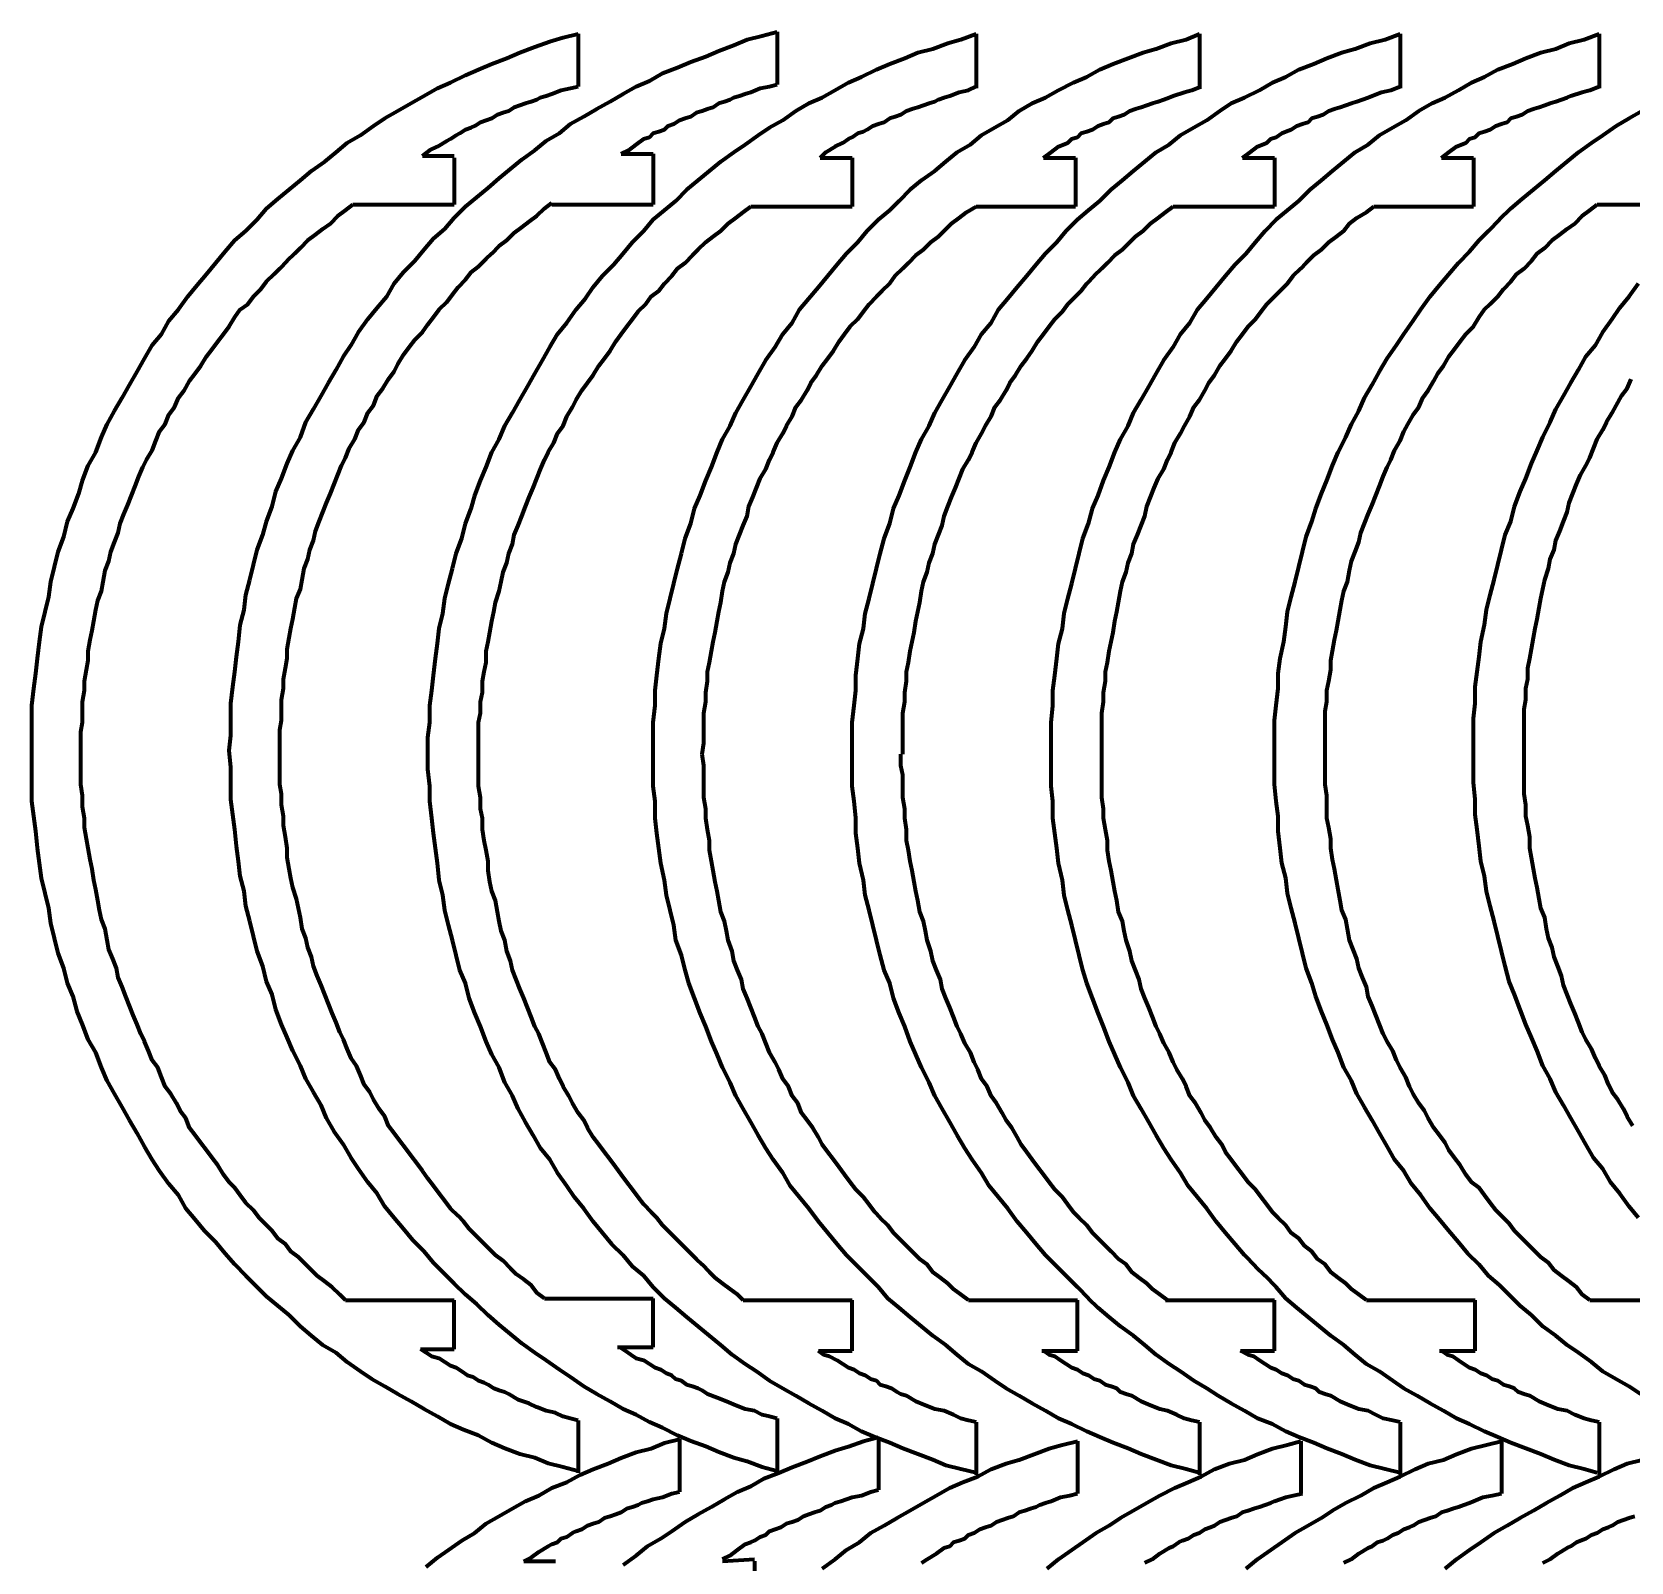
# Model space of a CAD drawing. Header units: inches. Extents: x 3 to 395, y -1 to 557.
# Drawn here: x 3 to 97.7, y 464.9 to 555.6 of the extents above; entities that cross this region are included whole.
import ezdxf

# ---------------------------------------------------------------- set-up
doc = ezdxf.new("R2010")
doc.units = ezdxf.units.IN
doc.layers.add('P', color=250, linetype='CONTINUOUS', lineweight=100)

msp = doc.modelspace()

# ---------------------------------------------------------------- linework, layer by layer
at = {"layer": 'P', "color": 0, "linetype": 'CONTINUOUS'}
for points in [[(3, 512.889), (3, 513.778), (3, 514.778), (3, 515.667), (3.111, 516.667), (3.222, 517.556), (3.333, 518.444), (3.444, 519.444), (3.556, 520.333), (3.778, 521.222), (4, 522.111), (4.111, 523), (4.333, 523.889), (4.556, 524.778), (4.889, 525.667), (5.111, 526.556), (5.444, 527.333), (5.778, 528.222), (6, 529), (6.333, 529.889), (6.778, 530.667), (7.111, 531.556), (7.444, 532.333), (7.889, 533.111), (8.333, 533.889), (8.778, 534.667), (9.222, 535.444), (9.667, 536.222), (10.111, 537), (10.667, 537.667), (11.111, 538.444), (11.667, 539.111), (12.222, 539.889), (12.778, 540.556), (13.333, 541.222), (13.889, 541.889), (14.444, 542.556), (15, 543.222), (15.667, 543.778), (16.333, 544.444), (16.889, 545.111), (17.556, 545.667), (18.222, 546.222), (18.889, 546.778), (19.556, 547.333), (20.333, 547.889), (21, 548.444), (21.667, 549), (22.444, 549.444), (23.222, 550), (23.889, 550.444), (24.667, 550.889), (25.444, 551.333), (26.222, 551.778), (27, 552.222), (27.778, 552.556), (28.667, 553), (29.444, 553.333), (30.222, 553.667), (31.111, 554), (31.889, 554.333), (32.778, 554.667), (33.667, 555), (34.444, 555.222), (35.333, 555.444)], [(14.667, 513), (14.778, 513.889), (14.778, 514.889), (14.778, 515.778), (14.889, 516.778), (15, 517.667), (15.111, 518.556), (15.222, 519.444), (15.333, 520.444), (15.556, 521.333), (15.667, 522.222), (15.889, 523.111), (16.111, 524), (16.333, 524.889), (16.667, 525.778), (16.889, 526.556), (17.222, 527.444), (17.444, 528.333), (17.778, 529.111), (18.111, 530), (18.444, 530.778), (18.889, 531.556), (19.222, 532.444), (19.667, 533.222), (20.111, 534), (20.556, 534.778), (21, 535.556), (21.444, 536.333), (21.889, 537), (22.333, 537.778), (22.889, 538.556), (23.444, 539.222), (24, 539.889), (24.444, 540.667), (25, 541.333), (25.667, 542), (26.222, 542.667), (26.778, 543.333), (27.444, 543.889), (28, 544.556), (28.667, 545.222), (29.333, 545.778), (30, 546.333), (30.667, 546.889), (31.333, 547.444), (32, 548), (32.778, 548.556), (33.444, 549.111), (34.222, 549.556), (34.889, 550.111), (35.667, 550.556), (36.444, 551), (37.222, 551.444), (38, 551.889), (38.778, 552.333), (39.556, 552.667), (40.333, 553.111), (41.222, 553.444), (42, 553.778), (42.889, 554.111), (43.667, 554.444), (44.556, 554.778), (45.333, 555.111), (46.222, 555.333), (47.111, 555.556)], [(26.444, 512.778), (26.444, 513.778), (26.556, 514.667), (26.556, 515.667), (26.667, 516.556), (26.778, 517.444), (26.889, 518.444), (27, 519.333), (27.111, 520.222), (27.333, 521.111), (27.444, 522), (27.667, 522.889), (27.889, 523.778), (28.111, 524.667), (28.444, 525.556), (28.667, 526.444), (29, 527.333), (29.222, 528.111), (29.556, 529), (29.889, 529.778), (30.222, 530.667), (30.667, 531.444), (31, 532.222), (31.444, 533), (31.889, 533.778), (32.333, 534.556), (32.778, 535.333), (33.222, 536.111), (33.667, 536.889), (34.111, 537.667), (34.667, 538.333), (35.222, 539.111), (35.778, 539.778), (36.222, 540.444), (36.778, 541.111), (37.444, 541.778), (38, 542.444), (38.556, 543.111), (39.222, 543.778), (39.778, 544.444), (40.444, 545), (41.111, 545.556), (41.778, 546.222), (42.444, 546.778), (43.111, 547.333), (43.778, 547.889), (44.556, 548.444), (45.222, 548.889), (46, 549.444), (46.667, 549.889), (47.444, 550.333), (48.222, 550.889), (49, 551.333), (49.778, 551.667), (50.556, 552.111), (51.333, 552.556), (52.111, 552.889), (53, 553.333), (53.778, 553.667), (54.667, 554), (55.444, 554.333), (56.333, 554.556), (57.222, 554.889), (58, 555.111), (58.889, 555.444)], [(35.333, 555.444), (35.333, 552.333)], [(39.778, 512.778), (39.778, 513.778), (39.778, 514.667), (39.889, 515.667), (39.889, 516.556), (40, 517.444), (40.111, 518.444), (40.222, 519.333), (40.444, 520.222), (40.556, 521.111), (40.778, 522), (41, 522.889), (41.222, 523.778), (41.444, 524.667), (41.667, 525.556), (42, 526.444), (42.222, 527.333), (42.556, 528.111), (42.889, 529), (43.222, 529.778), (43.556, 530.667), (43.889, 531.444), (44.333, 532.222), (44.667, 533), (45.111, 533.778), (45.556, 534.556), (46, 535.333), (46.444, 536.111), (47, 536.889), (47.444, 537.667), (48, 538.333), (48.444, 539.111), (49, 539.778), (49.556, 540.444), (50.111, 541.111), (50.667, 541.778), (51.222, 542.444), (51.889, 543.111), (52.444, 543.778), (53.111, 544.444), (53.778, 545), (54.333, 545.556), (55, 546.222), (55.667, 546.778), (56.444, 547.333), (57.111, 547.889), (57.778, 548.444), (58.556, 548.889), (59.222, 549.444), (60, 549.889), (60.778, 550.333), (61.444, 550.889), (62.222, 551.333), (63, 551.667), (63.778, 552.111), (64.667, 552.556), (65.444, 552.889), (66.222, 553.333), (67, 553.667), (67.889, 554), (68.778, 554.333), (69.556, 554.556), (70.444, 554.889), (71.333, 555.111), (72.111, 555.444)], [(47.111, 555.556), (47.111, 552.444)], [(51.556, 512.778), (51.556, 513.778), (51.556, 514.667), (51.667, 515.667), (51.778, 516.556), (51.778, 517.444), (51.889, 518.444), (52, 519.333), (52.222, 520.222), (52.333, 521.111), (52.556, 522), (52.778, 522.889), (53, 523.778), (53.222, 524.667), (53.444, 525.556), (53.778, 526.444), (54, 527.333), (54.333, 528.111), (54.667, 529), (55, 529.778), (55.333, 530.667), (55.667, 531.444), (56.111, 532.222), (56.444, 533), (56.889, 533.778), (57.333, 534.556), (57.778, 535.333), (58.222, 536.111), (58.778, 536.889), (59.222, 537.667), (59.778, 538.333), (60.222, 539.111), (60.778, 539.778), (61.333, 540.444), (61.889, 541.111), (62.444, 541.778), (63, 542.444), (63.667, 543.111), (64.222, 543.778), (64.889, 544.444), (65.556, 545), (66.222, 545.556), (66.889, 546.222), (67.556, 546.778), (68.222, 547.333), (68.889, 547.889), (69.556, 548.444), (70.333, 548.889), (71, 549.444), (71.778, 549.889), (72.556, 550.333), (73.333, 550.889), (74, 551.333), (74.778, 551.667), (75.667, 552.111), (76.444, 552.556), (77.222, 552.889), (78, 553.333), (78.889, 553.667), (79.667, 554), (80.556, 554.333), (81.333, 554.556), (82.222, 554.889), (83.111, 555.111), (84, 555.444)], [(58.889, 555.444), (58.889, 552.222)], [(63.333, 512.778), (63.333, 513.778), (63.333, 514.667), (63.444, 515.667), (63.444, 516.556), (63.556, 517.444), (63.667, 518.444), (63.778, 519.333), (64, 520.222), (64.111, 521.111), (64.333, 522), (64.556, 522.889), (64.778, 523.778), (65, 524.667), (65.222, 525.556), (65.556, 526.444), (65.778, 527.333), (66.111, 528.111), (66.444, 529), (66.778, 529.778), (67.111, 530.667), (67.444, 531.444), (67.889, 532.222), (68.222, 533), (68.667, 533.778), (69.111, 534.556), (69.556, 535.333), (70, 536.111), (70.556, 536.889), (71, 537.667), (71.556, 538.333), (72, 539.111), (72.556, 539.778), (73.111, 540.444), (73.667, 541.111), (74.222, 541.778), (74.889, 542.444), (75.444, 543.111), (76, 543.778), (76.667, 544.444), (77.333, 545), (78, 545.556), (78.667, 546.222), (79.333, 546.778), (80, 547.333), (80.667, 547.889), (81.333, 548.444), (82.111, 548.889), (82.778, 549.444), (83.556, 549.889), (84.333, 550.333), (85.111, 550.889), (85.889, 551.333), (86.667, 551.667), (87.444, 552.111), (88.222, 552.556), (89, 552.889), (89.778, 553.333), (90.667, 553.667), (91.444, 554), (92.333, 554.333), (93.222, 554.556), (94, 554.889), (94.889, 555.111), (95.778, 555.444)], [(72.111, 555.444), (72.111, 552.222)], [(84, 555.444), (84, 552.222)], [(95.778, 555.444), (95.778, 552.222)], [(26.111, 548.222), (26.556, 548.556), (27, 548.778), (27.556, 549.111), (27.778, 549.222), (28.111, 549.444), (28.333, 549.556), (28.667, 549.778), (29, 549.889), (29.222, 550), (29.556, 550.222), (29.889, 550.333), (30.222, 550.444), (30.556, 550.667), (30.889, 550.778), (31.222, 550.889), (31.556, 551.111), (31.889, 551.222), (32.222, 551.333), (32.556, 551.444), (32.889, 551.556), (33.111, 551.667), (33.444, 551.778), (33.778, 551.889), (34.333, 552.111), (34.889, 552.222), (35.333, 552.333)], [(37.889, 548.333), (38.333, 548.556), (38.778, 548.889), (39.222, 549.222), (39.556, 549.333), (39.778, 549.556), (40.111, 549.667), (40.444, 549.778), (40.667, 550), (41, 550.111), (41.333, 550.333), (41.667, 550.444), (42, 550.556), (42.333, 550.778), (42.667, 550.889), (43, 551), (43.333, 551.111), (43.667, 551.333), (44, 551.444), (44.333, 551.556), (44.556, 551.667), (44.889, 551.778), (45.222, 551.889), (45.556, 552), (46.111, 552.222), (46.667, 552.333), (47.111, 552.444)], [(49.667, 548.111), (50, 548.444), (50.556, 548.778), (51, 549), (51.333, 549.222), (51.556, 549.333), (51.889, 549.556), (52.222, 549.667), (52.444, 549.778), (52.778, 550), (53.111, 550.111), (53.444, 550.222), (53.778, 550.444), (54.111, 550.556), (54.444, 550.667), (54.778, 550.889), (55.111, 551), (55.444, 551.111), (55.778, 551.222), (56.111, 551.333), (56.444, 551.444), (56.667, 551.556), (57, 551.667), (57.333, 551.778), (57.889, 552), (58.444, 552.111), (58.889, 552.333)], [(62.889, 548.111), (63.333, 548.444), (63.778, 548.778), (64.333, 549), (64.556, 549.222), (64.889, 549.333), (65.111, 549.556), (65.444, 549.667), (65.778, 549.778), (66.111, 550), (66.444, 550.111), (66.778, 550.222), (67, 550.444), (67.333, 550.556), (67.667, 550.667), (68, 550.889), (68.333, 551), (68.667, 551.111), (69, 551.222), (69.333, 551.333), (69.667, 551.444), (70, 551.556), (70.333, 551.667), (70.556, 551.778), (71.222, 552), (71.667, 552.111), (72.222, 552.333)], [(74.667, 548.111), (75.111, 548.444), (75.556, 548.778), (76.111, 549), (76.333, 549.222), (76.667, 549.333), (77, 549.556), (77.222, 549.667), (77.556, 549.778), (77.889, 550), (78.222, 550.111), (78.556, 550.222), (78.778, 550.444), (79.111, 550.556), (79.444, 550.667), (79.778, 550.889), (80.111, 551), (80.444, 551.111), (80.778, 551.222), (81.111, 551.333), (81.444, 551.444), (81.778, 551.556), (82.111, 551.667), (82.333, 551.778), (82.889, 552), (83.444, 552.111), (84, 552.333)], [(86.444, 548.111), (86.889, 548.444), (87.333, 548.778), (87.889, 549), (88.111, 549.222), (88.444, 549.333), (88.667, 549.556), (89, 549.667), (89.333, 549.778), (89.667, 550), (90, 550.111), (90.333, 550.222), (90.556, 550.444), (90.889, 550.556), (91.222, 550.667), (91.556, 550.889), (91.889, 551), (92.222, 551.111), (92.556, 551.222), (92.889, 551.333), (93.222, 551.444), (93.556, 551.556), (93.889, 551.667), (94.111, 551.778), (94.778, 552), (95.222, 552.111), (95.778, 552.333)], [(76.556, 512.889), (76.556, 513.778), (76.556, 514.778), (76.667, 515.667), (76.778, 516.667), (76.778, 517.556), (76.889, 518.444), (77.111, 519.444), (77.222, 520.333), (77.333, 521.222), (77.556, 522.111), (77.778, 523), (78, 523.889), (78.222, 524.778), (78.444, 525.667), (78.778, 526.556), (79, 527.333), (79.333, 528.222), (79.667, 529), (80, 529.889), (80.333, 530.667), (80.778, 531.556), (81.111, 532.333), (81.556, 533.111), (81.889, 533.889), (82.333, 534.667), (82.778, 535.444), (83.222, 536.222), (83.778, 537), (84.222, 537.667), (84.778, 538.444), (85.222, 539.111), (85.778, 539.889), (86.333, 540.556), (86.889, 541.222), (87.444, 541.889), (88.111, 542.556), (88.667, 543.222), (89.222, 543.778), (89.889, 544.444), (90.556, 545.111), (91.222, 545.667), (91.889, 546.222), (92.556, 546.778), (93.222, 547.333), (93.889, 547.889), (94.556, 548.444), (95.333, 549), (96, 549.444), (96.778, 550), (97.556, 550.444), (98.333, 550.889)], [(26.111, 548.222), (28, 548.222)], [(37.889, 548.333), (39.778, 548.333)], [(39.778, 548.333), (39.778, 545.333)], [(28, 548.111), (28, 545.333)], [(49.667, 548.111), (51.556, 548.111)], [(51.556, 548.111), (51.556, 545.222)], [(62.889, 548.111), (64.778, 548.111)], [(64.778, 548.111), (64.778, 545.222)], [(74.667, 548.111), (76.556, 548.111)], [(76.556, 548.111), (76.556, 545.222)], [(86.444, 548.111), (88.333, 548.111)], [(88.333, 548.111), (88.333, 545.222)], [(5.889, 512.889), (5.889, 513.444), (5.889, 514.111), (6, 514.667), (6, 515.333), (6, 515.889), (6.111, 516.556), (6.111, 517.111), (6.222, 517.778), (6.333, 518.333), (6.333, 518.889), (6.444, 519.556), (6.556, 520.111), (6.667, 520.667), (6.778, 521.333), (6.889, 521.889), (7.111, 522.444), (7.222, 523), (7.333, 523.667), (7.556, 524.222), (7.667, 524.778), (7.889, 525.333), (8.111, 525.889), (8.222, 526.444), (8.444, 527), (8.667, 527.556), (8.889, 528.111), (9.111, 528.667), (9.333, 529.222), (9.556, 529.778), (9.778, 530.222), (10.111, 530.778), (10.333, 531.333), (10.556, 531.889), (10.889, 532.333), (11.111, 532.889), (11.444, 533.333), (11.667, 533.889), (12, 534.333), (12.333, 534.889), (12.667, 535.333), (13, 535.778), (13.333, 536.333), (13.667, 536.778), (14, 537.222), (14.333, 537.667), (14.667, 538.111), (15, 538.667), (15.333, 539.111), (15.778, 539.444), (16.111, 539.889), (16.556, 540.333), (16.889, 540.778), (17.333, 541.222), (17.667, 541.556), (18.111, 542), (18.556, 542.444), (18.889, 542.778), (19.333, 543.222), (19.778, 543.556), (20.222, 543.889), (20.667, 544.222), (21.111, 544.667), (21.556, 545), (22, 545.333)], [(17.667, 513), (17.667, 513.556), (17.667, 514.222), (17.778, 514.778), (17.778, 515.444), (17.778, 516), (17.889, 516.667), (17.889, 517.222), (18, 517.889), (18.111, 518.444), (18.111, 519), (18.222, 519.667), (18.333, 520.222), (18.444, 520.778), (18.556, 521.444), (18.667, 522), (18.889, 522.556), (19, 523.111), (19.111, 523.778), (19.333, 524.333), (19.444, 524.889), (19.667, 525.444), (19.778, 526), (20, 526.556), (20.222, 527.111), (20.444, 527.667), (20.667, 528.222), (20.889, 528.778), (21.111, 529.333), (21.333, 529.889), (21.556, 530.333), (21.778, 530.889), (22.111, 531.444), (22.333, 532), (22.667, 532.444), (22.889, 533), (23.222, 533.444), (23.444, 534), (23.778, 534.444), (24.111, 535), (24.444, 535.444), (24.667, 535.889), (25, 536.444), (25.333, 536.889), (25.667, 537.333), (26.111, 537.778), (26.444, 538.222), (26.778, 538.667), (27.111, 539.111), (27.556, 539.556), (27.889, 540), (28.222, 540.444), (28.667, 540.889), (29, 541.333), (29.444, 541.667), (29.889, 542.111), (30.222, 542.444), (30.667, 542.889), (31.111, 543.222), (31.556, 543.667), (32, 544), (32.444, 544.333), (32.889, 544.667), (33.333, 545.111), (33.778, 545.444)], [(22, 545.333), (28, 545.333)], [(33.778, 545.333), (39.778, 545.333)], [(79.556, 512.889), (79.556, 513.444), (79.556, 514.111), (79.556, 514.667), (79.556, 515.333), (79.667, 515.889), (79.667, 516.556), (79.778, 517.111), (79.889, 517.778), (79.889, 518.333), (80, 518.889), (80.111, 519.556), (80.222, 520.111), (80.333, 520.667), (80.444, 521.333), (80.556, 521.889), (80.667, 522.444), (80.889, 523), (81, 523.667), (81.111, 524.222), (81.333, 524.778), (81.556, 525.333), (81.667, 525.889), (81.889, 526.444), (82.111, 527), (82.333, 527.556), (82.556, 528.111), (82.778, 528.667), (83, 529.222), (83.222, 529.778), (83.444, 530.222), (83.667, 530.778), (84, 531.333), (84.222, 531.889), (84.444, 532.333), (84.778, 532.889), (85.111, 533.333), (85.333, 533.889), (85.667, 534.333), (86, 534.889), (86.222, 535.333), (86.556, 535.778), (86.889, 536.333), (87.222, 536.778), (87.556, 537.222), (87.889, 537.667), (88.333, 538.111), (88.667, 538.667), (89, 539.111), (89.333, 539.444), (89.778, 539.889), (90.111, 540.333), (90.556, 540.778), (90.889, 541.222), (91.333, 541.556), (91.778, 542), (92.111, 542.444), (92.556, 542.778), (93, 543.222), (93.444, 543.556), (93.889, 543.889), (94.333, 544.222), (94.778, 544.667), (95.222, 545), (95.667, 545.333)], [(95.667, 545.333), (101.556, 545.333)], [(29.444, 512.778), (29.444, 513.444), (29.444, 514), (29.444, 514.667), (29.556, 515.222), (29.556, 515.889), (29.667, 516.444), (29.667, 517.111), (29.778, 517.667), (29.889, 518.222), (29.889, 518.889), (30, 519.444), (30.111, 520), (30.222, 520.667), (30.333, 521.222), (30.444, 521.778), (30.667, 522.444), (30.778, 523), (30.889, 523.556), (31.111, 524.111), (31.222, 524.667), (31.444, 525.222), (31.556, 525.778), (31.778, 526.333), (32, 526.889), (32.222, 527.444), (32.444, 528), (32.667, 528.556), (32.889, 529.111), (33.111, 529.667), (33.333, 530.222), (33.556, 530.667), (33.889, 531.222), (34.111, 531.778), (34.444, 532.222), (34.667, 532.778), (35, 533.333), (35.222, 533.778), (35.556, 534.333), (35.889, 534.778), (36.222, 535.222), (36.556, 535.778), (36.889, 536.222), (37.222, 536.667), (37.556, 537.222), (37.889, 537.667), (38.222, 538.111), (38.556, 538.556), (38.889, 539), (39.333, 539.444), (39.667, 539.889), (40.111, 540.222), (40.444, 540.667), (40.889, 541.111), (41.222, 541.556), (41.667, 541.889), (42.111, 542.333), (42.444, 542.667), (42.889, 543.111), (43.333, 543.444), (43.778, 543.778), (44.222, 544.222), (44.667, 544.556), (45.111, 544.889), (45.556, 545.222)], [(42.667, 512.778), (42.778, 513.444), (42.778, 514), (42.778, 514.667), (42.778, 515.222), (42.889, 515.889), (42.889, 516.444), (43, 517.111), (43, 517.667), (43.111, 518.222), (43.222, 518.889), (43.333, 519.444), (43.444, 520), (43.556, 520.667), (43.667, 521.222), (43.778, 521.778), (43.889, 522.444), (44, 523), (44.222, 523.556), (44.333, 524.111), (44.556, 524.667), (44.667, 525.222), (44.889, 525.778), (45.111, 526.333), (45.333, 526.889), (45.444, 527.444), (45.667, 528), (45.889, 528.556), (46.111, 529.111), (46.444, 529.667), (46.667, 530.222), (46.889, 530.667), (47.111, 531.222), (47.444, 531.778), (47.667, 532.222), (48, 532.778), (48.222, 533.333), (48.556, 533.778), (48.889, 534.333), (49.111, 534.778), (49.444, 535.222), (49.778, 535.778), (50.111, 536.222), (50.444, 536.667), (50.778, 537.222), (51.111, 537.667), (51.444, 538.111), (51.889, 538.556), (52.222, 539), (52.556, 539.444), (53, 539.889), (53.333, 540.222), (53.778, 540.667), (54.111, 541.111), (54.556, 541.556), (54.889, 541.889), (55.333, 542.333), (55.778, 542.667), (56.222, 543.111), (56.667, 543.444), (57, 543.778), (57.444, 544.222), (57.889, 544.556), (58.333, 544.889), (58.889, 545.222)], [(45.556, 545.222), (51.556, 545.222)], [(54.556, 512.778), (54.556, 513.444), (54.556, 514), (54.556, 514.667), (54.556, 515.222), (54.667, 515.889), (54.667, 516.444), (54.778, 517.111), (54.778, 517.667), (54.889, 518.222), (55, 518.889), (55.111, 519.444), (55.222, 520), (55.333, 520.667), (55.444, 521.222), (55.556, 521.778), (55.667, 522.444), (55.778, 523), (56, 523.556), (56.111, 524.111), (56.333, 524.667), (56.444, 525.222), (56.667, 525.778), (56.889, 526.333), (57, 526.889), (57.222, 527.444), (57.444, 528), (57.667, 528.556), (57.889, 529.111), (58.111, 529.667), (58.444, 530.222), (58.667, 530.667), (58.889, 531.222), (59.222, 531.778), (59.444, 532.222), (59.778, 532.778), (60, 533.333), (60.333, 533.778), (60.667, 534.333), (60.889, 534.778), (61.222, 535.222), (61.556, 535.778), (61.889, 536.222), (62.222, 536.667), (62.556, 537.222), (62.889, 537.667), (63.222, 538.111), (63.556, 538.556), (64, 539), (64.333, 539.444), (64.778, 539.889), (65.111, 540.222), (65.444, 540.667), (65.889, 541.111), (66.333, 541.556), (66.667, 541.889), (67.111, 542.333), (67.556, 542.667), (68, 543.111), (68.333, 543.444), (68.778, 543.778), (69.222, 544.222), (69.667, 544.556), (70.111, 544.889), (70.556, 545.222)], [(58.889, 545.222), (64.778, 545.222)], [(66.333, 512.778), (66.333, 513.444), (66.333, 514), (66.333, 514.667), (66.333, 515.222), (66.444, 515.889), (66.444, 516.444), (66.556, 517.111), (66.556, 517.667), (66.667, 518.222), (66.778, 518.889), (66.889, 519.444), (67, 520), (67.111, 520.667), (67.222, 521.222), (67.333, 521.778), (67.444, 522.444), (67.556, 523), (67.778, 523.556), (67.889, 524.111), (68.111, 524.667), (68.222, 525.222), (68.444, 525.778), (68.667, 526.333), (68.889, 526.889), (69, 527.444), (69.222, 528), (69.444, 528.556), (69.667, 529.111), (70, 529.667), (70.222, 530.222), (70.444, 530.667), (70.667, 531.222), (71, 531.778), (71.222, 532.222), (71.556, 532.778), (71.778, 533.333), (72.111, 533.778), (72.444, 534.333), (72.667, 534.778), (73, 535.222), (73.333, 535.778), (73.667, 536.222), (74, 536.667), (74.333, 537.222), (74.667, 537.667), (75, 538.111), (75.444, 538.556), (75.778, 539), (76.111, 539.444), (76.556, 539.889), (76.889, 540.222), (77.333, 540.667), (77.667, 541.111), (78.111, 541.556), (78.444, 541.889), (78.889, 542.333), (79.333, 542.667), (79.778, 543.111), (80.222, 543.444), (80.667, 543.778), (81, 544.222), (81.444, 544.556), (82, 544.889), (82.444, 545.222)], [(70.556, 545.222), (76.556, 545.222)], [(82.444, 545.222), (88.333, 545.222)], [(88.333, 513), (88.333, 513.889), (88.333, 514.889), (88.444, 515.778), (88.444, 516.778), (88.556, 517.667), (88.667, 518.556), (88.778, 519.444), (89, 520.444), (89.111, 521.333), (89.333, 522.222), (89.556, 523.111), (89.778, 524), (90, 524.889), (90.222, 525.778), (90.556, 526.556), (90.778, 527.444), (91.111, 528.333), (91.444, 529.111), (91.778, 530), (92.111, 530.778), (92.444, 531.556), (92.889, 532.444), (93.222, 533.222), (93.667, 534), (94.111, 534.778), (94.556, 535.556), (95, 536.333), (95.556, 537), (96, 537.778), (96.556, 538.556), (97, 539.222), (97.556, 539.889), (98.111, 540.667)], [(91.333, 513), (91.333, 513.556), (91.333, 514.222), (91.333, 514.778), (91.333, 515.444), (91.444, 516), (91.444, 516.667), (91.556, 517.222), (91.556, 517.889), (91.667, 518.444), (91.778, 519), (91.889, 519.667), (92, 520.222), (92.111, 520.778), (92.222, 521.444), (92.333, 522), (92.444, 522.556), (92.556, 523.111), (92.778, 523.778), (92.889, 524.333), (93.111, 524.889), (93.222, 525.444), (93.444, 526), (93.667, 526.556), (93.889, 527.111), (94, 527.667), (94.222, 528.222), (94.444, 528.778), (94.667, 529.333), (95, 529.889), (95.222, 530.333), (95.444, 530.889), (95.667, 531.444), (96, 532), (96.222, 532.444), (96.556, 533), (96.778, 533.444), (97.111, 534), (97.444, 534.444), (97.667, 535)], [(35.333, 470.333), (34.444, 470.556), (33.556, 470.778), (32.778, 471.111), (31.889, 471.333), (31, 471.667), (30.222, 472), (29.444, 472.444), (28.556, 472.778), (27.778, 473.111), (27, 473.556), (26.222, 474), (25.444, 474.444), (24.667, 474.889), (23.889, 475.333), (23.111, 475.778), (22.444, 476.222), (21.667, 476.778), (21, 477.333), (20.222, 477.778), (19.556, 478.333), (18.889, 478.889), (18.222, 479.556), (17.556, 480.111), (16.889, 480.667), (16.222, 481.333), (15.667, 481.889), (15, 482.556), (14.444, 483.222), (13.889, 483.889), (13.222, 484.556), (12.667, 485.222), (12.111, 485.889), (11.667, 486.667), (11.111, 487.333), (10.556, 488.111), (10.111, 488.778), (9.667, 489.556), (9.222, 490.333), (8.778, 491.111), (8.333, 491.889), (7.889, 492.667), (7.444, 493.444), (7.111, 494.222), (6.778, 495.111), (6.333, 495.889), (6, 496.778), (5.667, 497.556), (5.444, 498.444), (5.111, 499.222), (4.889, 500.111), (4.556, 501), (4.333, 501.889), (4.111, 502.778), (4, 503.667), (3.778, 504.556), (3.556, 505.444), (3.444, 506.333), (3.333, 507.222), (3.222, 508.222), (3.111, 509.111), (3, 510), (3, 511), (3, 511.889), (3, 512.889)], [(21.556, 480.444), (21.222, 480.778), (20.778, 481.222), (20.333, 481.556), (19.889, 481.889), (19.556, 482.222), (19.111, 482.667), (18.778, 483), (18.333, 483.333), (18, 483.778), (17.556, 484.111), (17.222, 484.556), (16.778, 485), (16.444, 485.333), (16.111, 485.778), (15.667, 486.222), (15.333, 486.667), (15, 487.111), (14.667, 487.444), (14.333, 487.889), (14, 488.444), (13.667, 488.889), (13.333, 489.333), (13, 489.778), (12.667, 490.222), (12.333, 490.667), (12.111, 491.222), (11.778, 491.667), (11.556, 492.111), (11.222, 492.667), (10.889, 493.111), (10.667, 493.667), (10.444, 494.222), (10.111, 494.667), (9.889, 495.222), (9.667, 495.778), (9.444, 496.222), (9.222, 496.778), (9, 497.333), (8.778, 497.889), (8.556, 498.444), (8.333, 499), (8.111, 499.556), (8, 500.111), (7.778, 500.667), (7.556, 501.222), (7.444, 501.778), (7.333, 502.444), (7.111, 503), (7, 503.556), (6.889, 504.111), (6.778, 504.778), (6.667, 505.333), (6.556, 506), (6.444, 506.556), (6.333, 507.222), (6.222, 507.778), (6.111, 508.444), (6.111, 509), (6, 509.667), (6, 510.333), (5.889, 511), (5.889, 511.556), (5.889, 512.222), (5.889, 512.889)], [(47.111, 470.333), (46.222, 470.556), (45.333, 470.889), (44.556, 471.111), (43.667, 471.444), (42.889, 471.778), (42, 472.111), (41.222, 472.444), (40.333, 472.889), (39.556, 473.222), (38.778, 473.667), (38, 474), (37.222, 474.444), (36.444, 474.889), (35.667, 475.333), (34.889, 475.889), (34.222, 476.333), (33.444, 476.889), (32.778, 477.333), (32, 477.889), (31.333, 478.444), (30.667, 479), (30, 479.556), (29.333, 480.222), (28.667, 480.778), (28, 481.444), (27.444, 482), (26.778, 482.667), (26.222, 483.333), (25.556, 484), (25, 484.667), (24.444, 485.333), (23.889, 486), (23.444, 486.778), (22.889, 487.444), (22.333, 488.222), (21.889, 488.889), (21.444, 489.667), (20.889, 490.444), (20.444, 491.222), (20.111, 492), (19.667, 492.778), (19.222, 493.556), (18.889, 494.333), (18.444, 495.222), (18.111, 496), (17.778, 496.778), (17.444, 497.667), (17.222, 498.556), (16.889, 499.333), (16.667, 500.222), (16.333, 501.111), (16.111, 502), (15.889, 502.889), (15.667, 503.778), (15.556, 504.667), (15.333, 505.556), (15.222, 506.444), (15.111, 507.333), (15, 508.333), (14.889, 509.222), (14.778, 510.111), (14.778, 511.111), (14.778, 512), (14.667, 513)], [(33.333, 480.556), (32.889, 480.889), (32.556, 481.333), (32.111, 481.667), (31.667, 482), (31.333, 482.333), (30.889, 482.778), (30.444, 483.111), (30.111, 483.444), (29.667, 483.889), (29.333, 484.222), (28.889, 484.667), (28.556, 485.111), (28.222, 485.444), (27.778, 485.889), (27.444, 486.333), (27.111, 486.778), (26.778, 487.222), (26.444, 487.667), (26.111, 488.111), (25.778, 488.556), (25.444, 489), (25.111, 489.444), (24.778, 489.889), (24.444, 490.333), (24.111, 490.778), (23.889, 491.333), (23.556, 491.778), (23.222, 492.333), (23, 492.778), (22.667, 493.222), (22.444, 493.778), (22.222, 494.333), (21.889, 494.778), (21.667, 495.333), (21.444, 495.889), (21.222, 496.333), (21, 496.889), (20.778, 497.444), (20.556, 498), (20.333, 498.556), (20.111, 499.111), (19.889, 499.667), (19.667, 500.222), (19.556, 500.778), (19.333, 501.333), (19.222, 501.889), (19, 502.444), (18.889, 503.111), (18.778, 503.667), (18.667, 504.222), (18.444, 504.889), (18.333, 505.444), (18.222, 506), (18.111, 506.667), (18.111, 507.222), (18, 507.889), (17.889, 508.556), (17.889, 509.111), (17.778, 509.778), (17.778, 510.444), (17.667, 511), (17.667, 511.667), (17.667, 512.333), (17.667, 513)], [(58.889, 470.222), (58, 470.444), (57.111, 470.667), (56.333, 471), (55.444, 471.333), (54.556, 471.667), (53.778, 472), (52.889, 472.333), (52.111, 472.667), (51.333, 473.111), (50.556, 473.444), (49.778, 473.889), (49, 474.333), (48.222, 474.778), (47.444, 475.222), (46.667, 475.667), (45.889, 476.222), (45.222, 476.667), (44.444, 477.222), (43.778, 477.778), (43.111, 478.333), (42.444, 478.889), (41.778, 479.444), (41.111, 480), (40.444, 480.556), (39.778, 481.222), (39.222, 481.889), (38.556, 482.444), (38, 483.111), (37.333, 483.778), (36.778, 484.444), (36.222, 485.111), (35.667, 485.889), (35.111, 486.556), (34.667, 487.222), (34.111, 488), (33.667, 488.778), (33.111, 489.444), (32.667, 490.222), (32.222, 491), (31.778, 491.778), (31.444, 492.556), (31, 493.333), (30.667, 494.222), (30.222, 495), (29.889, 495.778), (29.556, 496.667), (29.222, 497.444), (28.889, 498.333), (28.667, 499.222), (28.333, 500), (28.111, 500.889), (27.889, 501.778), (27.667, 502.667), (27.444, 503.556), (27.333, 504.444), (27.111, 505.333), (27, 506.333), (26.889, 507.222), (26.778, 508.111), (26.667, 509), (26.556, 510), (26.556, 510.889), (26.444, 511.889), (26.444, 512.778)], [(45.111, 480.444), (44.778, 480.778), (44.333, 481.111), (43.889, 481.444), (43.444, 481.778), (43.111, 482.111), (42.667, 482.556), (42.333, 482.889), (41.889, 483.333), (41.556, 483.667), (41.111, 484.111), (40.778, 484.444), (40.333, 484.889), (40, 485.333), (39.667, 485.667), (39.222, 486.111), (38.889, 486.556), (38.556, 487), (38.222, 487.444), (37.889, 487.889), (37.556, 488.333), (37.222, 488.778), (36.889, 489.222), (36.556, 489.667), (36.222, 490.111), (35.889, 490.667), (35.667, 491.111), (35.333, 491.556), (35, 492.111), (34.778, 492.556), (34.444, 493.111), (34.222, 493.556), (34, 494.111), (33.667, 494.556), (33.444, 495.111), (33.222, 495.667), (33, 496.222), (32.778, 496.667), (32.556, 497.222), (32.333, 497.778), (32.111, 498.333), (31.889, 498.889), (31.667, 499.444), (31.444, 500), (31.333, 500.556), (31.111, 501.111), (31, 501.778), (30.778, 502.333), (30.667, 502.889), (30.556, 503.444), (30.444, 504.111), (30.222, 504.667), (30.111, 505.222), (30, 505.889), (30, 506.444), (29.889, 507.111), (29.778, 507.667), (29.667, 508.333), (29.667, 509), (29.556, 509.556), (29.556, 510.222), (29.444, 510.889), (29.444, 511.556), (29.444, 512.111), (29.444, 512.778)], [(72.111, 470.222), (71.333, 470.444), (70.444, 470.667), (69.556, 471), (68.667, 471.333), (67.889, 471.667), (67, 472), (66.222, 472.333), (65.444, 472.667), (64.556, 473.111), (63.778, 473.444), (63, 473.889), (62.222, 474.333), (61.444, 474.778), (60.667, 475.222), (60, 475.667), (59.222, 476.222), (58.444, 476.667), (57.778, 477.222), (57.111, 477.778), (56.333, 478.333), (55.667, 478.889), (55, 479.444), (54.333, 480), (53.667, 480.556), (53.111, 481.222), (52.444, 481.889), (51.889, 482.444), (51.222, 483.111), (50.667, 483.778), (50.111, 484.444), (49.556, 485.111), (49, 485.889), (48.444, 486.556), (47.889, 487.222), (47.444, 488), (46.889, 488.778), (46.444, 489.444), (46, 490.222), (45.556, 491), (45.111, 491.778), (44.667, 492.556), (44.333, 493.333), (43.889, 494.222), (43.556, 495), (43.222, 495.778), (42.889, 496.667), (42.556, 497.444), (42.222, 498.333), (41.889, 499.222), (41.667, 500), (41.444, 500.889), (41.111, 501.778), (41, 502.667), (40.778, 503.556), (40.556, 504.444), (40.444, 505.333), (40.222, 506.333), (40.111, 507.222), (40, 508.111), (39.889, 509), (39.889, 510), (39.778, 510.889), (39.778, 511.889), (39.778, 512.778)], [(58.444, 480.444), (58, 480.778), (57.556, 481.111), (57.222, 481.444), (56.778, 481.778), (56.333, 482.111), (56, 482.556), (55.556, 482.889), (55.111, 483.333), (54.778, 483.667), (54.333, 484.111), (54, 484.444), (53.667, 484.889), (53.222, 485.333), (52.889, 485.667), (52.556, 486.111), (52.222, 486.556), (51.778, 487), (51.444, 487.444), (51.111, 487.889), (50.778, 488.333), (50.444, 488.778), (50.111, 489.222), (49.778, 489.667), (49.556, 490.111), (49.222, 490.667), (48.889, 491.111), (48.556, 491.556), (48.333, 492.111), (48, 492.556), (47.778, 493.111), (47.444, 493.556), (47.222, 494.111), (47, 494.556), (46.667, 495.111), (46.444, 495.667), (46.222, 496.222), (46, 496.667), (45.778, 497.222), (45.556, 497.778), (45.333, 498.333), (45.111, 498.889), (45, 499.444), (44.778, 500), (44.556, 500.556), (44.444, 501.111), (44.222, 501.778), (44.111, 502.333), (44, 502.889), (43.778, 503.444), (43.667, 504.111), (43.556, 504.667), (43.444, 505.222), (43.333, 505.889), (43.222, 506.444), (43.111, 507.111), (43.111, 507.667), (43, 508.333), (42.889, 509), (42.889, 509.556), (42.778, 510.222), (42.778, 510.889), (42.778, 511.556), (42.778, 512.111), (42.667, 512.778)], [(84, 470.222), (83.111, 470.444), (82.222, 470.667), (81.333, 471), (80.556, 471.333), (79.667, 471.667), (78.889, 472), (78, 472.333), (77.222, 472.667), (76.444, 473.111), (75.556, 473.444), (74.778, 473.889), (74, 474.333), (73.222, 474.778), (72.556, 475.222), (71.778, 475.667), (71, 476.222), (70.333, 476.667), (69.556, 477.222), (68.889, 477.778), (68.222, 478.333), (67.444, 478.889), (66.778, 479.444), (66.111, 480), (65.556, 480.556), (64.889, 481.222), (64.222, 481.889), (63.667, 482.444), (63, 483.111), (62.444, 483.778), (61.889, 484.444), (61.333, 485.111), (60.778, 485.889), (60.222, 486.556), (59.667, 487.222), (59.222, 488), (58.667, 488.778), (58.222, 489.444), (57.778, 490.222), (57.333, 491), (56.889, 491.778), (56.444, 492.556), (56.111, 493.333), (55.667, 494.222), (55.333, 495), (55, 495.778), (54.667, 496.667), (54.333, 497.444), (54, 498.333), (53.778, 499.222), (53.444, 500), (53.222, 500.889), (53, 501.778), (52.778, 502.667), (52.556, 503.556), (52.333, 504.444), (52.222, 505.333), (52, 506.333), (51.889, 507.222), (51.778, 508.111), (51.778, 509), (51.667, 510), (51.556, 510.889), (51.556, 511.889), (51.556, 512.778)], [(70.222, 480.444), (69.778, 480.778), (69.333, 481.111), (69, 481.444), (68.556, 481.778), (68.111, 482.111), (67.778, 482.556), (67.333, 482.889), (66.889, 483.333), (66.556, 483.667), (66.111, 484.111), (65.778, 484.444), (65.444, 484.889), (65, 485.333), (64.667, 485.667), (64.333, 486.111), (64, 486.556), (63.556, 487), (63.222, 487.444), (62.889, 487.889), (62.556, 488.333), (62.222, 488.778), (61.889, 489.222), (61.556, 489.667), (61.333, 490.111), (61, 490.667), (60.667, 491.111), (60.444, 491.556), (60.111, 492.111), (59.778, 492.556), (59.556, 493.111), (59.222, 493.556), (59, 494.111), (58.778, 494.556), (58.556, 495.111), (58.222, 495.667), (58, 496.222), (57.778, 496.667), (57.556, 497.222), (57.333, 497.778), (57.111, 498.333), (56.889, 498.889), (56.778, 499.444), (56.556, 500), (56.333, 500.556), (56.222, 501.111), (56, 501.778), (55.889, 502.333), (55.778, 502.889), (55.556, 503.444), (55.444, 504.111), (55.333, 504.667), (55.222, 505.222), (55.111, 505.889), (55, 506.444), (54.889, 507.111), (54.778, 507.667), (54.778, 508.333), (54.667, 509), (54.667, 509.556), (54.556, 510.222), (54.556, 510.889), (54.556, 511.556), (54.444, 512.111), (54.444, 512.778)], [(95.667, 470.222), (94.889, 470.444), (94, 470.667), (93.111, 471), (92.333, 471.333), (91.444, 471.667), (90.556, 472), (89.778, 472.333), (89, 472.667), (88.111, 473.111), (87.333, 473.444), (86.556, 473.889), (85.778, 474.333), (85, 474.778), (84.222, 475.222), (83.556, 475.667), (82.778, 476.222), (82, 476.667), (81.333, 477.222), (80.667, 477.778), (79.889, 478.333), (79.222, 478.889), (78.556, 479.444), (77.889, 480), (77.222, 480.556), (76.667, 481.222), (76, 481.889), (75.444, 482.444), (74.778, 483.111), (74.222, 483.778), (73.667, 484.444), (73.111, 485.111), (72.556, 485.889), (72, 486.556), (71.444, 487.222), (71, 488), (70.444, 488.778), (70, 489.444), (69.556, 490.222), (69.111, 491), (68.667, 491.778), (68.222, 492.556), (67.889, 493.333), (67.444, 494.222), (67.111, 495), (66.778, 495.778), (66.444, 496.667), (66.111, 497.444), (65.778, 498.333), (65.444, 499.222), (65.222, 500), (65, 500.889), (64.778, 501.778), (64.556, 502.667), (64.333, 503.556), (64.111, 504.444), (64, 505.333), (63.778, 506.333), (63.667, 507.222), (63.556, 508.111), (63.444, 509), (63.444, 510), (63.333, 510.889), (63.333, 511.889), (63.333, 512.778)], [(82, 480.444), (81.556, 480.778), (81.111, 481.111), (80.778, 481.444), (80.333, 481.778), (79.889, 482.111), (79.556, 482.556), (79.111, 482.889), (78.778, 483.333), (78.333, 483.667), (78, 484.111), (77.556, 484.444), (77.222, 484.889), (76.778, 485.333), (76.444, 485.667), (76.111, 486.111), (75.778, 486.556), (75.444, 487), (75, 487.444), (74.667, 487.889), (74.333, 488.333), (74, 488.778), (73.667, 489.222), (73.444, 489.667), (73.111, 490.111), (72.778, 490.667), (72.444, 491.111), (72.222, 491.556), (71.889, 492.111), (71.556, 492.556), (71.333, 493.111), (71.111, 493.556), (70.778, 494.111), (70.556, 494.556), (70.333, 495.111), (70, 495.667), (69.778, 496.222), (69.556, 496.667), (69.333, 497.222), (69.111, 497.778), (68.889, 498.333), (68.667, 498.889), (68.556, 499.444), (68.333, 500), (68.111, 500.556), (68, 501.111), (67.778, 501.778), (67.667, 502.333), (67.556, 502.889), (67.333, 503.444), (67.222, 504.111), (67.111, 504.667), (67, 505.222), (66.889, 505.889), (66.778, 506.444), (66.667, 507.111), (66.667, 507.667), (66.556, 508.333), (66.444, 509), (66.444, 509.556), (66.333, 510.222), (66.333, 510.889), (66.333, 511.556), (66.333, 512.111), (66.333, 512.778)], [(98.222, 474.889), (97.556, 475.333), (96.778, 475.778), (96, 476.222), (95.333, 476.778), (94.556, 477.333), (93.889, 477.778), (93.222, 478.333), (92.444, 478.889), (91.778, 479.556), (91.111, 480.111), (90.556, 480.667), (89.889, 481.333), (89.222, 481.889), (88.667, 482.556), (88, 483.222), (87.444, 483.889), (86.889, 484.556), (86.333, 485.222), (85.778, 485.889), (85.222, 486.667), (84.667, 487.333), (84.222, 488.111), (83.667, 488.778), (83.222, 489.556), (82.778, 490.333), (82.333, 491.111), (81.889, 491.889), (81.444, 492.667), (81.111, 493.444), (80.667, 494.222), (80.333, 495.111), (80, 495.889), (79.667, 496.778), (79.333, 497.556), (79, 498.444), (78.778, 499.222), (78.444, 500.111), (78.222, 501), (78, 501.889), (77.778, 502.778), (77.556, 503.667), (77.333, 504.556), (77.222, 505.444), (77, 506.333), (76.889, 507.222), (76.778, 508.222), (76.778, 509.111), (76.667, 510), (76.556, 511), (76.556, 511.889), (76.556, 512.889)], [(95.222, 480.444), (94.778, 480.778), (94.444, 481.222), (94, 481.556), (93.556, 481.889), (93.111, 482.222), (92.778, 482.667), (92.333, 483), (92, 483.333), (91.556, 483.778), (91.222, 484.111), (90.778, 484.556), (90.444, 485), (90.111, 485.333), (89.667, 485.778), (89.333, 486.222), (89, 486.667), (88.667, 487.111), (88.222, 487.444), (87.889, 487.889), (87.556, 488.444), (87.222, 488.889), (86.889, 489.333), (86.667, 489.778), (86.333, 490.222), (86, 490.667), (85.667, 491.222), (85.444, 491.667), (85.111, 492.111), (84.778, 492.667), (84.556, 493.111), (84.333, 493.667), (84, 494.222), (83.778, 494.667), (83.556, 495.222), (83.222, 495.778), (83, 496.222), (82.778, 496.778), (82.556, 497.333), (82.333, 497.889), (82.111, 498.444), (82, 499), (81.778, 499.556), (81.556, 500.111), (81.444, 500.667), (81.222, 501.222), (81, 501.778), (80.889, 502.444), (80.778, 503), (80.556, 503.556), (80.444, 504.111), (80.333, 504.778), (80.222, 505.333), (80.111, 506), (80, 506.556), (79.889, 507.222), (79.889, 507.778), (79.778, 508.444), (79.667, 509), (79.667, 509.667), (79.667, 510.333), (79.556, 511), (79.556, 511.556), (79.556, 512.222), (79.556, 512.889)], [(98.111, 485.333), (97.556, 486), (97, 486.778), (96.444, 487.444), (96, 488.222), (95.444, 488.889), (95, 489.667), (94.556, 490.444), (94.111, 491.222), (93.667, 492), (93.222, 492.778), (92.889, 493.556), (92.444, 494.333), (92.111, 495.222), (91.778, 496), (91.444, 496.778), (91.111, 497.667), (90.778, 498.556), (90.444, 499.333), (90.222, 500.222), (90, 501.111), (89.778, 502), (89.556, 502.889), (89.333, 503.778), (89.111, 504.667), (89, 505.556), (88.778, 506.444), (88.667, 507.333), (88.556, 508.333), (88.444, 509.222), (88.444, 510.111), (88.333, 511.111), (88.333, 512), (88.333, 513)], [(97.778, 490.778), (97.444, 491.333), (97.222, 491.778), (96.889, 492.333), (96.556, 492.778), (96.333, 493.222), (96.111, 493.778), (95.778, 494.333), (95.556, 494.778), (95.333, 495.333), (95, 495.889), (94.778, 496.333), (94.556, 496.889), (94.333, 497.444), (94.111, 498), (93.889, 498.556), (93.667, 499.111), (93.556, 499.667), (93.333, 500.222), (93.111, 500.778), (93, 501.333), (92.778, 501.889), (92.667, 502.444), (92.556, 503.111), (92.333, 503.667), (92.222, 504.222), (92.111, 504.889), (92, 505.444), (91.889, 506), (91.778, 506.667), (91.667, 507.222), (91.667, 507.889), (91.556, 508.556), (91.444, 509.111), (91.444, 509.778), (91.333, 510.444), (91.333, 511), (91.333, 511.667), (91.333, 512.333), (91.333, 513)], [(21.556, 480.444), (28, 480.444)], [(28, 477.556), (28, 480.444)], [(33.333, 480.556), (39.778, 480.556)], [(39.778, 477.667), (39.778, 480.556)], [(45.111, 480.444), (51.556, 480.444)], [(51.556, 477.444), (51.556, 480.444)], [(58.444, 480.444), (64.889, 480.444)], [(64.889, 477.444), (64.889, 480.444)], [(70.111, 480.444), (76.556, 480.444)], [(76.556, 477.444), (76.556, 480.444)], [(82, 480.444), (88.444, 480.444)], [(88.444, 477.444), (88.444, 480.444)], [(95.222, 480.444), (101.667, 480.444)], [(26, 477.556), (28, 477.556)], [(35.333, 473.333), (34.889, 473.444), (34.444, 473.556), (34, 473.778), (33.444, 473.889), (32.889, 474.111), (32.444, 474.333), (31.778, 474.556), (31.222, 474.889), (31, 475), (30.667, 475.111), (30.333, 475.222), (30, 475.444), (29.778, 475.556), (29.444, 475.667), (29.111, 475.889), (28.778, 476), (28.444, 476.222), (28.111, 476.444), (27.778, 476.556), (27.444, 476.778), (27.111, 477), (26.667, 477.111), (26.333, 477.333), (26, 477.556)], [(37.667, 477.667), (39.778, 477.667)], [(47.111, 473.444), (46.667, 473.556), (46.222, 473.667), (45.778, 473.889), (45.222, 474), (44.667, 474.222), (44.111, 474.444), (43.556, 474.667), (43, 474.889), (42.667, 475.111), (42.444, 475.222), (42.111, 475.333), (41.778, 475.444), (41.444, 475.667), (41.111, 475.778), (40.889, 476), (40.556, 476.111), (40.222, 476.333), (39.889, 476.444), (39.556, 476.667), (39.222, 476.889), (38.778, 477), (38.444, 477.222), (38.111, 477.444), (37.778, 477.667)], [(49.556, 477.444), (51.556, 477.444)], [(58.889, 473.222), (58.444, 473.333), (58, 473.444), (57.556, 473.667), (57, 473.889), (56.444, 474), (55.889, 474.222), (55.333, 474.444), (54.778, 474.778), (54.444, 474.889), (54.222, 475), (53.889, 475.222), (53.556, 475.333), (53.222, 475.444), (53, 475.667), (52.667, 475.778), (52.333, 476), (52, 476.111), (51.667, 476.333), (51.333, 476.444), (51, 476.667), (50.667, 476.889), (50.222, 477.111), (49.889, 477.222), (49.556, 477.444)], [(62.778, 477.444), (64.889, 477.444)], [(72.111, 473.222), (71.667, 473.333), (71.222, 473.444), (70.778, 473.667), (70.222, 473.889), (69.778, 474), (69.222, 474.222), (68.667, 474.444), (68.111, 474.778), (67.778, 474.889), (67.444, 475), (67.222, 475.222), (66.889, 475.333), (66.556, 475.444), (66.222, 475.667), (65.889, 475.778), (65.556, 476), (65.222, 476.111), (64.889, 476.333), (64.556, 476.444), (64.222, 476.667), (63.889, 476.889), (63.556, 477.111), (63.222, 477.222), (62.889, 477.444)], [(74.556, 477.444), (76.556, 477.444)], [(84, 473.222), (83.556, 473.333), (83, 473.444), (82.556, 473.667), (82.111, 473.889), (81.556, 474), (81, 474.222), (80.444, 474.444), (79.889, 474.778), (79.556, 474.889), (79.222, 475), (79, 475.222), (78.667, 475.333), (78.333, 475.444), (78, 475.667), (77.667, 475.778), (77.333, 476), (77, 476.111), (76.667, 476.333), (76.333, 476.444), (76, 476.667), (75.667, 476.889), (75.333, 477.111), (75, 477.222), (74.556, 477.444)], [(86.333, 477.444), (88.444, 477.444)], [(95.778, 473.222), (95.333, 473.333), (94.889, 473.444), (94.333, 473.667), (93.889, 473.889), (93.333, 474), (92.778, 474.222), (92.222, 474.444), (91.667, 474.778), (91.333, 474.889), (91, 475), (90.778, 475.222), (90.444, 475.333), (90.111, 475.444), (89.778, 475.667), (89.444, 475.778), (89.111, 476), (88.778, 476.111), (88.444, 476.333), (88.111, 476.444), (87.778, 476.667), (87.444, 476.889), (87.111, 477.111), (86.778, 477.222), (86.444, 477.444)], [(35.333, 473.333), (35.333, 470.222)], [(47.111, 473.444), (47.111, 470.333)], [(58.889, 473.222), (58.889, 470.111)], [(72.111, 473.222), (72.111, 470.111)], [(84, 473.222), (84, 470.111)], [(95.778, 473.222), (95.778, 470.111)], [(26.333, 464.667), (27, 465.222), (27.667, 465.667), (28.444, 466.222), (29.222, 466.667), (29.889, 467.222), (30.667, 467.667), (31.444, 468.111), (32.222, 468.556), (33, 468.889), (33.778, 469.333), (34.667, 469.667), (35.444, 470.111), (36.222, 470.444), (37.111, 470.778), (37.889, 471.111), (38.778, 471.444), (39.667, 471.667), (40.444, 472), (41.333, 472.222)], [(38, 464.778), (38.778, 465.333), (39.444, 465.889), (40.222, 466.333), (40.889, 466.778), (41.667, 467.333), (42.444, 467.778), (43.222, 468.222), (44, 468.667), (44.778, 469.111), (45.556, 469.444), (46.333, 469.889), (47.222, 470.222), (48, 470.556), (48.889, 470.889), (49.667, 471.222), (50.556, 471.556), (51.333, 471.778), (52.222, 472.111), (53.111, 472.333)], [(41.333, 472.222), (41.333, 469.111)], [(49.778, 464.556), (50.556, 465.111), (51.222, 465.667), (52, 466.111), (52.667, 466.667), (53.444, 467.111), (54.222, 467.556), (55, 468), (55.778, 468.444), (56.556, 468.889), (57.333, 469.333), (58.111, 469.667), (59, 470), (59.778, 470.444), (60.667, 470.778), (61.444, 471), (62.333, 471.333), (63.222, 471.667), (64, 471.889), (64.889, 472.111)], [(53.111, 472.333), (53.111, 469.222)], [(63.111, 464.556), (63.778, 465.111), (64.556, 465.667), (65.222, 466.111), (66, 466.667), (66.778, 467.111), (67.444, 467.556), (68.222, 468), (69, 468.444), (69.778, 468.889), (70.667, 469.333), (71.444, 469.667), (72.222, 470), (73, 470.444), (73.889, 470.778), (74.778, 471), (75.556, 471.333), (76.444, 471.667), (77.333, 471.889), (78.111, 472.111)], [(64.889, 472.111), (64.889, 469)], [(74.889, 464.556), (75.556, 465.111), (76.333, 465.667), (77, 466.111), (77.778, 466.667), (78.556, 467.111), (79.333, 467.556), (80, 468), (80.778, 468.444), (81.667, 468.889), (82.444, 469.333), (83.222, 469.667), (84, 470), (84.889, 470.444), (85.667, 470.778), (86.556, 471), (87.333, 471.333), (88.222, 471.667), (89.111, 471.889), (90, 472.111)], [(78.111, 472.111), (78.111, 469)], [(86.667, 464.556), (87.333, 465.111), (88.111, 465.667), (88.778, 466.111), (89.556, 466.667), (90.333, 467.111), (91.111, 467.556), (91.889, 468), (92.667, 468.444), (93.444, 468.889), (94.222, 469.333), (95, 469.667), (95.778, 470), (96.667, 470.444), (97.444, 470.778), (98.333, 471), (99.222, 471.333), (100, 471.667), (100.889, 471.889), (101.778, 472.111)], [(90, 472.111), (90, 469)], [(32.111, 465), (32.556, 465.222), (33, 465.556), (33.556, 465.889), (33.778, 466), (34.111, 466.111), (34.333, 466.333), (34.667, 466.444), (35, 466.667), (35.222, 466.778), (35.556, 466.889), (35.889, 467.111), (36.222, 467.222), (36.556, 467.333), (36.889, 467.556), (37.222, 467.667), (37.556, 467.778), (37.889, 467.889), (38.222, 468.111), (38.556, 468.222), (38.889, 468.333), (39.111, 468.444), (39.444, 468.556), (39.778, 468.667), (40.333, 468.778), (40.889, 469), (41.333, 469.111)], [(43.889, 465.111), (44.333, 465.333), (44.778, 465.667), (45.222, 466), (45.556, 466.111), (45.778, 466.222), (46.111, 466.444), (46.444, 466.556), (46.667, 466.778), (47, 466.889), (47.333, 467), (47.667, 467.222), (48, 467.333), (48.333, 467.444), (48.667, 467.667), (49, 467.778), (49.333, 467.889), (49.667, 468), (50, 468.222), (50.333, 468.333), (50.556, 468.444), (50.889, 468.556), (51.222, 468.667), (51.556, 468.778), (52.111, 468.889), (52.667, 469.111), (53.111, 469.222)], [(55.667, 464.889), (56, 465.111), (56.556, 465.444), (57, 465.778), (57.333, 465.889), (57.556, 466.111), (57.889, 466.222), (58.222, 466.333), (58.444, 466.556), (58.778, 466.667), (59.111, 466.889), (59.444, 467), (59.778, 467.111), (60.111, 467.333), (60.444, 467.444), (60.778, 467.556), (61.111, 467.667), (61.444, 467.889), (61.778, 468), (62.111, 468.111), (62.444, 468.222), (62.667, 468.333), (63, 468.444), (63.333, 468.556), (63.889, 468.778), (64.444, 468.889), (64.889, 469)], [(68.889, 464.889), (69.333, 465.111), (69.778, 465.444), (70.333, 465.778), (70.556, 465.889), (70.889, 466.111), (71.111, 466.222), (71.444, 466.333), (71.778, 466.556), (72.111, 466.667), (72.444, 466.889), (72.778, 467), (73, 467.111), (73.333, 467.333), (73.667, 467.444), (74, 467.556), (74.333, 467.667), (74.667, 467.889), (75, 468), (75.333, 468.111), (75.667, 468.222), (76, 468.333), (76.333, 468.444), (76.556, 468.556), (77.222, 468.778), (77.667, 468.889), (78.222, 469)], [(80.667, 464.889), (81.111, 465.111), (81.556, 465.444), (82.111, 465.778), (82.333, 465.889), (82.667, 466.111), (83, 466.222), (83.222, 466.333), (83.556, 466.556), (83.889, 466.667), (84.222, 466.889), (84.556, 467), (84.778, 467.111), (85.111, 467.333), (85.444, 467.444), (85.778, 467.556), (86.111, 467.667), (86.444, 467.889), (86.778, 468), (87.111, 468.111), (87.444, 468.222), (87.778, 468.333), (88.111, 468.444), (88.333, 468.556), (88.889, 468.778), (89.444, 468.889), (90, 469)], [(92.444, 464.889), (92.889, 465.111), (93.333, 465.444), (93.889, 465.778), (94.111, 465.889), (94.444, 466.111), (94.667, 466.222), (95, 466.333), (95.333, 466.556), (95.667, 466.667), (96, 466.889), (96.333, 467), (96.556, 467.111), (96.889, 467.333), (97.222, 467.444), (97.556, 467.556), (97.889, 467.667)], [(32.111, 465), (34, 465)], [(43.889, 465), (45.778, 465.111)], [(45.778, 465), (45.778, 462.111)]]:
    msp.add_lwpolyline(points, dxfattribs=at)

doc.saveas('drawing.dxf')
